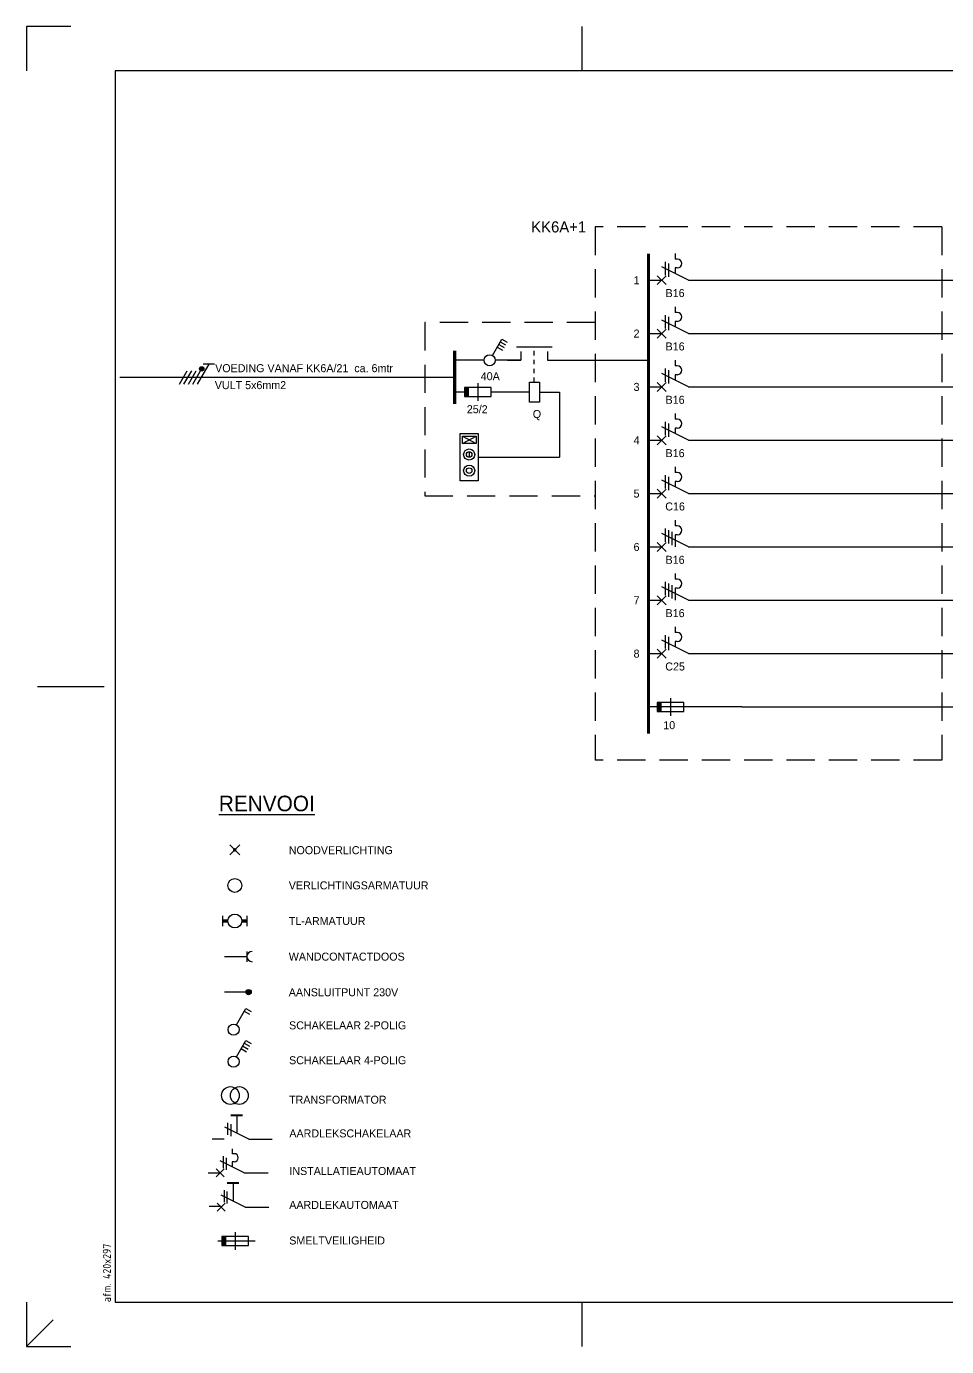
# Model space of a CAD drawing. Header units: millimetres. Extents: x 0 to 420, y 0 to 297.
# Drawn here: x 0 to 207, y 0 to 297 of the extents above; entities that cross this region are included whole.
import ezdxf
from ezdxf.enums import TextEntityAlignment as Align

# ---------------------------------------------------------------- set-up
doc = ezdxf.new("R2010")
doc.units = ezdxf.units.MM
doc.linetypes.add('HIDDEN', pattern=[9.525, 6.35, -3.175])
doc.linetypes.add('STABI11', pattern=[2, 1, -1])
doc.layers.get('0').update_dxf_attribs({"linetype": 'CONTINUOUS'})
for name, color, linetype in [('00att018', 1, 'CONTINUOUS'), ('00kad018', 1, 'CONTINUOUS'), ('00kad070', 5, 'CONTINUOUS'), ('BL$2----_KADER', 7, 'CONTINUOUS'), ('EL$1----', 3, 'CONTINUOUS'), ('EL$1----_KK6A+1', 3, 'CONTINUOUS')]:
    doc.layers.add(name, color=color, linetype=linetype)
doc.styles.add('BURO-018', font='BUROFONT', dxfattribs={"height": 1.8})
doc.styles.add('BURO-035', font='BUROFONT.shx', dxfattribs={"height": 3.5})
doc.styles.add('ISO', font='isocp.shx')

# ---------------------------------------------------------------- blocks, each defined once
blk = doc.blocks.new('a3-windesheim-hor')
at = {"layer": '00kad018', "color": 1}
for p, q in [((0, 297), (0, 287)), ((10, 297), (0, 297)), ((125, 287), (125, 297)), ((2.5, 148.5), (17.5, 148.5)), ((0, 10), (0, 0)), ((125, 0), (125, 10)), ((0, 0), (6, 6)), ((0, 0), (10, 0))]:
    blk.add_line(p, q, dxfattribs=at)
at = {"layer": '00kad070', "color": 5}
for p, q in [((20, 287), (20, 10)), ((410, 287), (20, 287)), ((20, 10), (410, 10))]:
    blk.add_line(p, q, dxfattribs=at)
at = {"layer": '00att018', "color": 1, "style": 'ISO'}
blk.add_text('afm. 420x297', height=1.8, rotation=90, dxfattribs=at).set_placement((19, 10))
blk = doc.blocks.new('RENV_DION')
at = {"layer": 'EL$1----', "linetype": 'Continuous'}
for p, q in [((485.12, 256.64), (487.32, 254.44)), ((487.32, 256.64), (485.12, 254.44)), ((483.5, 238.37), (483.5, 240.7)), ((488.94, 240.7), (488.94, 238.37)), ((488.94, 232.7), (488.94, 230.37)), ((483.89, 231.54), (488.94, 231.54)), ((489.33, 223.54), (483.89, 223.54)), ((486.57, 208.98), (488.69, 212.65)), ((487.99, 211.43), (489.2, 210.73)), ((488.34, 212.04), (489.55, 211.34)), ((488.69, 212.65), (489.9, 211.95)), ((487.64, 210.83), (488.85, 210.13)), ((489.35, 190.42), (483.95, 193.12)), ((484.62, 191.43), (484.62, 194.13)), ((485.3, 193.8), (485.3, 191.1)), ((486.65, 195.82), (486.65, 191.77)), ((485.66, 188.31), (485.66, 187.19)), ((486.11, 187.19), (485.66, 187.19)), ((488.36, 182.91), (482.96, 185.61)), ((483.63, 186.63), (483.63, 183.93)), ((484.31, 186.29), (484.31, 183.59)), ((486.11, 185.39), (485.66, 185.39)), ((485.66, 185.39), (485.66, 184.26)), ((480.26, 182.91), (482.96, 182.91)), ((482.06, 183.81), (483.86, 182.01)), ((483.86, 183.81), (482.06, 182.01)), ((488.36, 182.91), (493.76, 182.91)), ((485.84, 180.58), (485.84, 176.53)), ((484.04, 176.08), (482.24, 174.28)), ((482.24, 176.08), (484.04, 174.28)), ((488.54, 175.18), (483.14, 177.88)), ((486.31, 169.57), (486.31, 165.57)), ((482.39, 167.57), (490.81, 167.57)), ((489.31, 168.57), (483.31, 168.57)), ((483.31, 168.57), (483.31, 166.57)), ((483.31, 166.57), (489.31, 166.57)), ((489.31, 166.57), (489.31, 168.57))]:
    blk.add_line(p, q, dxfattribs=at)
at = {"layer": 'EL$1----', "color": 3, "linetype": 'Continuous'}
for p, q in [((486.57, 216.18), (488.69, 219.85)), ((488.69, 219.85), (489.9, 219.15)), ((488.34, 219.25), (489.55, 218.55))]:
    blk.add_line(p, q, dxfattribs=at)
at = {"layer": 'EL$1----'}
for p, q in [((483.86, 190.42), (481.16, 190.42)), ((489.35, 190.42), (494.66, 190.42)), ((483.9, 176.31), (483.9, 179.01)), ((484.49, 175.97), (484.49, 178.67)), ((483.14, 175.29), (480.44, 175.29)), ((488.54, 175.18), (493.85, 175.18))]:
    blk.add_line(p, q, dxfattribs=at)
at = {"layer": 'EL$1----', "linetype": 'Continuous'}
for points, const_width in [([(486.41, 255.54, 1), (486.02, 255.54, 1)], 0.389), ([(489.33, 223.83, 1), (489.33, 223.24, 1)], 0.583)]:
    blk.add_lwpolyline(points, format="xyb", close=True, dxfattribs=dict(at, const_width=const_width))
for points, const_width in [([(484.66, 239.54), (483.5, 239.54)], 0.778), ([(487.77, 239.54), (488.94, 239.54)], 0.778), ([(485.3, 195.82), (488, 195.82)], 0.45), ([(484.49, 180.58), (487.19, 180.58)], 0.45)]:
    blk.add_lwpolyline(points, dxfattribs=dict(at, const_width=const_width))
for centre, radius in [((486.22, 247.54), 1.56), ((486.22, 239.54), 1.56), ((489.33, 223.54), 0.583), ((485.95, 207.9), 1.25), ((485.24, 200.27), 2), ((487.24, 200.27), 2)]:
    blk.add_circle(centre, radius, dxfattribs=at)
at = {"layer": 'EL$1----', "color": 3, "linetype": 'Continuous'}
blk.add_circle((485.95, 215.1), 1.25, dxfattribs=at)
at = {"layer": 'EL$1----', "linetype": 'Continuous'}
for centre, radius, start, end in [((490.11, 231.54), 1.17, 90, 270), ((486.11, 186.29), 0.9, 270, 90)]:
    blk.add_arc(centre, radius, start, end, dxfattribs=at)
blk.add_solid([(483.31, 168.57), (484.31, 168.57), (483.31, 166.57), (484.31, 166.57)], dxfattribs=at)
at = {"layer": 'EL$1----', "color": 3, "style": 'BURO-035'}
blk.add_text('%%URENVOOI', height=3.5, dxfattribs=at).set_placement((482.63, 264.23))
at = {"layer": 'EL$1----', "color": 1, "style": 'BURO-018'}
for s, p in [('NOODVERLICHTING', (498.36, 255.47)), ('VERLICHTINGSARMATUUR', (498.36, 247.55)), ('TL-ARMATUUR', (498.36, 239.54)), ('WANDCONTACTDOOS', (498.36, 231.52)), ('AANSLUITPUNT 230V', (498.36, 223.5)), ('SCHAKELAAR 2-POLIG', (498.43, 216.06)), ('SCHAKELAAR 4-POLIG', (498.43, 208.21)), ('TRANSFORMATOR', (498.43, 199.33)), ('AARDLEKSCHAKELAAR', (498.49, 191.75)), ('INSTALLATIEAUTOMAAT', (498.49, 183.3)), ('AARDLEKAUTOMAAT', (498.47, 175.66)), ('SMELTVEILIGHEID', (498.47, 167.66))]:
    blk.add_text(s, height=1.8, dxfattribs=at).set_placement(p, align=Align.MIDDLE_LEFT)
blk = doc.blocks.new('HL3')
at = {"color": 0, "linetype": 'Continuous'}
for p, q in [((-3, 6.98), (-3, 4.48)), ((-3, 5.73), (1.5, 3.13)), ((1.5, 2.13), (-1.5, 3.87)), ((1.5, 1.13), (-1.5, 2.87)), ((1.5, 0.13), (-1.5, 1.87)), ((1.5, -0.87), (-1.5, 0.87))]:
    blk.add_line(p, q, dxfattribs=at)
at = {"color": 0, "linetype": 'Continuous', "const_width": 0.5}
blk.add_lwpolyline([(-1.68, 4.12, 1), (-2.18, 4.12, 1)], format="xyb", close=True, dxfattribs=at)
at = {"color": 0, "linetype": 'Continuous'}
blk.add_circle((-1.93, 4.12), 0.5, dxfattribs=at)
blk = doc.blocks.new('B3')
at = {"color": 0, "linetype": 'Continuous'}
for p, q in [((0, 9), (0, 21)), ((0, 9), (-3, 3)), ((-6, 6), (-4.75, 6)), ((-4.75, 6.5), (-4.75, 6)), ((-2.75, 6.5), (-2.75, 6)), ((-2.75, 6), (-1.5, 6)), ((-4.125, 3.75), (-1.125, 3.75)), ((-3.75, 4.5), (-0.75, 4.5)), ((-1, 4), (1, 2)), ((-1, 2), (1, 4)), ((0, 0), (0, 3))]:
    blk.add_line(p, q, dxfattribs=at)
blk.add_arc((-3.75, 6.5), 1, 0, 180, dxfattribs=at)
at = {"color": 1, "style": 'BURO-018'}
blk.add_attdef('E_VRIJ1', (-3, 12), '', height=1.8, rotation=90, dxfattribs=at)
at = {"color": 1, "linetype": 'Continuous', "style": 'BURO-018'}
blk.add_attdef('E_IIA', text='', height=1.8, rotation=90, dxfattribs=at).set_placement((2, 6), align=Align.TOP_CENTER)
blk = doc.blocks.new('m1')
at = {"color": 0, "linetype": 'Continuous'}
blk.add_line((0, 21), (0, 33), dxfattribs=at)
blk = doc.blocks.new('b1s')
at = {"color": 0, "linetype": 'Continuous'}
blk.add_line((0, 33), (0, 54), dxfattribs=at)
blk = doc.blocks.new('m1s')
at = {"color": 0, "linetype": 'Continuous'}
blk.add_line((0, 54), (0, 66), dxfattribs=at)
blk = doc.blocks.new('B5')
at = {"color": 0, "linetype": 'Continuous'}
for p, q in [((0, 9), (0, 21)), ((0, 9), (-3, 3)), ((-6, 6), (-4.75, 6)), ((-4.75, 6.5), (-4.75, 6)), ((-2.75, 6.5), (-2.75, 6)), ((-2.75, 6), (0, 6)), ((-4.125, 3.75), (-1.125, 3.75)), ((-3.75, 4.5), (-0.75, 4.5)), ((-3.375, 5.25), (-0.375, 5.25)), ((-1, 2), (1, 4)), ((-1, 4), (1, 2)), ((0, 0), (0, 3))]:
    blk.add_line(p, q, dxfattribs=at)
blk.add_arc((-3.75, 6.5), 1, 0, 180, dxfattribs=at)
at = {"color": 1, "style": 'BURO-018'}
blk.add_attdef('E_VRIJ1', (-3, 12), '', height=1.8, rotation=90, dxfattribs=at)
at = {"color": 1, "linetype": 'Continuous', "style": 'BURO-018'}
blk.add_attdef('E_IIA', text='', height=1.8, rotation=90, dxfattribs=at).set_placement((2, 6), align=Align.TOP_CENTER)
blk = doc.blocks.new('072102B')
at = {"color": 0, "linetype": 'Continuous'}
for p, q in [((1, 0), (-1, 0)), ((-1, 0), (-1, -6)), ((1, -6), (1, 0)), ((-1, -6), (1, -6))]:
    blk.add_line(p, q, dxfattribs=at)
blk.add_solid([(1, -5), (1, -6), (-1, -5), (-1, -6)], dxfattribs=at)
at = {"color": 0, "linetype": 'Continuous', "style": 'BURO-018', "flags": 1}
for tag, p in [('E_ID', (0, 0)), ('E_MATCODE', (0, -5))]:
    blk.add_attdef(tag, p, '', height=1.8, dxfattribs=at)
at = {"color": 0, "linetype": 'Continuous', "style": 'BURO-018'}
blk.add_attdef('E_KODE', text='', height=1.8, dxfattribs=at).set_placement((-3, -3), align=Align.MIDDLE_RIGHT)
blk = doc.blocks.new('0721011F')
at = {"color": 0, "linetype": 'Continuous'}
blk.add_line((-2, -3), (2, -3), dxfattribs=at)
blk = doc.blocks.new('A$C6BEE4A7F')
at = {"color": 0, "linetype": 'Continuous'}
for p, q in [((7.91, 3.75), (12.41, 3.75)), ((7.91, 1.5), (7.91, 3.75)), ((7.91, 3), (7.91, 3)), ((10.16, 3.75), (10.16, 5.25)), ((12.41, 3.75), (12.41, 1.5)), ((12.41, 1.5), (7.91, 1.5)), ((10.16, 1.5), (10.16, 0))]:
    blk.add_line(p, q, dxfattribs=at)
at = {"color": 0, "linetype": 'STABI11'}
blk.add_line((7.91, 2.62), (0, 2.62), dxfattribs=at)
blk = doc.blocks.new('M18')
at = {"color": 0, "linetype": 'Continuous'}
for p, q in [((0, 9), (0, 12)), ((-3, 2), (-3, 10)), ((-2, 9), (0, 9)), ((-2, 3), (0, 3)), ((0, 0), (0, 3))]:
    blk.add_line(p, q, dxfattribs=at)
at = {"color": 1, "style": 'BURO-018'}
blk.add_attdef('E_VRIJ1', (-6, 3), '', height=1.8, rotation=90, dxfattribs=at)
at = {"color": 1, "linetype": 'Continuous', "style": 'BURO-018'}
blk.add_attdef('E_IMS', text='', height=1.8, rotation=90, dxfattribs=at).set_placement((3, 3), align=Align.TOP_LEFT)
blk = doc.blocks.new('072102A')
at = {"color": 0, "linetype": 'Continuous'}
for p, q in [((1, 0), (-1, 0)), ((-1, 0), (-1, -6)), ((1, -6), (1, 0)), ((-1, -6), (1, -6))]:
    blk.add_line(p, q, dxfattribs=at)
blk.add_solid([(1, -5), (1, -6), (-1, -5), (-1, -6)], dxfattribs=at)
at = {"color": 0, "linetype": 'Continuous', "style": 'BURO-018', "flags": 1}
for tag, p in [('E_ID', (0, 0)), ('E_MATCODE', (0, -5))]:
    blk.add_attdef(tag, p, '', height=1.8, dxfattribs=at)
at = {"color": 0, "linetype": 'Continuous', "style": 'BURO-018'}
blk.add_attdef('E_KODE', text='', height=1.8, dxfattribs=at).set_placement((-3, -3), align=Align.MIDDLE_RIGHT)
blk = doc.blocks.new('1114A3A')
at = {"color": 0, "linetype": 'Continuous'}
for p, q in [((0.62, 1.08), (2.74, 4.75)), ((2.04, 3.54), (3.25, 2.84)), ((2.39, 4.14), (3.6, 3.44)), ((2.74, 4.75), (3.95, 4.05)), ((1.69, 2.93), (2.9, 2.23))]:
    blk.add_line(p, q, dxfattribs=at)
blk.add_circle((0, 0), 1.25, dxfattribs=at)
at = {"color": 0, "linetype": 'Continuous', "style": 'BURO-018', "flags": 1}
for tag, p in [('E_ID', (0, 0.08)), ('E_MATCODE', (0, -4.92))]:
    blk.add_attdef(tag, p, '', height=1.8, dxfattribs=at)
at = {"color": 0, "linetype": 'Continuous', "style": 'BURO-018'}
blk.add_attdef('E_IGS', text='', height=1.8, dxfattribs=at).set_placement((3, 0.08), align=Align.MIDDLE_LEFT)

msp = doc.modelspace()

# ---------------------------------------------------------------- linework, layer by layer
at = {"layer": 'EL$1----'}
for p, q in [((102.94, 221.9), (96.45, 221.9)), ((111.24, 221.9), (105.44, 221.9)), ((116.87, 214.74), (119.87, 214.74)), ((98.06, 204.8), (101.17, 203.15)), ((98.06, 203.15), (101.17, 204.8)), ((99.59, 201.31), (99.59, 200.06)), ((101.59, 200.09), (119.87, 200.09)), ((119.87, 201.29), (119.87, 200.09)), ((160.9, 143.9), (139.9, 143.9)), ((205.9, 143.9), (368.4, 143.9))]:
    msp.add_line(p, q, dxfattribs=at)
at = {"layer": 'EL$1----', "ltscale": 0.2}
for p, q in [((120.24, 221.9), (139.9, 221.9)), ((96.32, 218.03), (21.02, 218.03)), ((99.02, 214.74), (96.32, 214.74)), ((111.62, 214.74), (104.59, 214.74)), ((119.87, 214.74), (119.87, 201.29))]:
    msp.add_line(p, q, dxfattribs=at)
at = {"layer": 'EL$1----', "color": 1, "linetype": 'HIDDEN'}
msp.add_lwpolyline([(127.9, 230.42), (89.59, 230.42), (89.59, 191.42), (127.9, 191.42)], dxfattribs=at)
at = {"layer": 'EL$1----', "ltscale": 0.2, "const_width": 0.7}
msp.add_lwpolyline([(96.32, 212.03), (96.32, 224.03)], dxfattribs=at)
at = {"layer": 'EL$1----', "ltscale": 0.2}
msp.add_lwpolyline([(101.59, 205.4), (101.59, 194.79), (97.59, 194.79), (97.59, 205.4)], close=True, dxfattribs=at)
at = {"layer": 'EL$1----'}
msp.add_lwpolyline([(98.06, 204.8), (101.17, 204.8), (101.17, 203.15), (98.06, 203.15)], close=True, dxfattribs=at)
msp.add_lwpolyline([(139.9, 137.9, 0.7, 0.7, 0), (139.9, 149.9, 0.7, 0.7, 0)], format="xyseb", dxfattribs=at)
at = {"layer": 'EL$1----', "ltscale": 0.2}
for centre, radius in [((99.59, 200.69), 1.25), ((99.59, 200.69), 0.625), ((99.59, 197.07), 1.25), ((99.59, 197.07), 0.625)]:
    msp.add_circle(centre, radius, dxfattribs=at)
at = {"layer": 'EL$1----_KK6A+1', "color": 1, "linetype": 'HIDDEN'}
for p, q in [((127.9, 251.9), (127.9, 131.9)), ((205.9, 251.9), (127.9, 251.9)), ((205.9, 251.9), (205.9, 131.9)), ((205.9, 131.9), (127.9, 131.9))]:
    msp.add_line(p, q, dxfattribs=at)
at = {"layer": 'EL$1----_KK6A+1'}
for p, q in [((205.9, 239.9), (368.4, 239.9)), ((205.9, 227.9), (368.4, 227.9)), ((205.9, 215.9), (368.4, 215.9)), ((205.9, 203.9), (368.4, 203.9)), ((205.9, 191.9), (368.4, 191.9)), ((205.9, 179.9), (368.4, 179.9)), ((205.9, 167.9), (368.4, 167.9)), ((205.9, 155.9), (368.4, 155.9))]:
    msp.add_line(p, q, dxfattribs=at)
for points in [[(139.9, 233.9, 0.7, 0.7, 0), (139.9, 245.9, 0.7, 0.7, 0)], [(139.9, 221.9, 0.7, 0.7, 0), (139.9, 233.9, 0.7, 0.7, 0)], [(139.9, 209.9, 0.7, 0.7, 0), (139.9, 221.9, 0.7, 0.7, 0)], [(139.9, 197.9, 0.7, 0.7, 0), (139.9, 209.9, 0.7, 0.7, 0)], [(139.9, 185.9, 0.7, 0.7, 0), (139.9, 197.9, 0.7, 0.7, 0)], [(139.9, 173.9, 0.7, 0.7, 0), (139.9, 185.9, 0.7, 0.7, 0)], [(139.9, 161.9, 0.7, 0.7, 0), (139.9, 173.9, 0.7, 0.7, 0)], [(139.9, 149.9, 0.7, 0.7, 0), (139.9, 161.9, 0.7, 0.7, 0)]]:
    msp.add_lwpolyline(points, format="xyseb", dxfattribs=at)

# ---------------------------------------------------------------- block references
at = {"layer": 'BL$2----_KADER'}
for name, p in [('a3-windesheim-hor', (0, 0)), ('RENV_DION', (-439.35, -143.79))]:
    msp.add_blockref(name, p, dxfattribs=at)
at = {"layer": 'EL$1----'}
ref = msp.add_blockref('1114A3A', (104.19, 221.9), dxfattribs=at)
ref.add_attrib('E_IGS', '40A', dxfattribs={"layer": '0', "color": 1, "linetype": 'Continuous', "height": 1.8, "style": 'BURO-018'}).set_placement((102.19, 218.3), align=Align.MIDDLE_LEFT)
at = {"layer": 'EL$1----', "rotation": 270}
for name, p in [('M18', (108.24, 221.9)), ('0721011F', (147.9, 143.9)), ('m1', (139.9, 143.9)), ('b1s', (139.9, 143.9)), ('m1s', (139.9, 143.9))]:
    msp.add_blockref(name, p, dxfattribs=at)
at = {"layer": 'EL$1----', "ltscale": 0.2, "rotation": 270}
for name, p in [('A$C6BEE4A7F', (111.62, 224.9)), ('HL3', (35.31, 218.03)), ('0721011F', (104.56, 214.74))]:
    msp.add_blockref(name, p, dxfattribs=at)
at = {"layer": 'EL$1----', "ltscale": 0.2}
ref = msp.add_blockref('072102A', (104.56, 214.74), dxfattribs=dict(at, rotation=270))
ref.add_attrib('E_KODE', '25/2', dxfattribs={"layer": '0', "color": 1, "linetype": 'Continuous', "height": 1.8, "style": 'BURO-018'}).set_placement((103.74, 210.88), align=Align.MIDDLE_RIGHT)
at = {"layer": 'EL$1----'}
ref = msp.add_blockref('072102B', (147.9, 143.9), dxfattribs=dict(at, rotation=270))
ref.add_attrib('E_KODE', '10', dxfattribs={"layer": '0', "color": 1, "linetype": 'Continuous', "height": 1.8, "style": 'BURO-018'}).set_placement((145.92, 139.8), align=Align.MIDDLE_RIGHT)
at = {"layer": 'EL$1----_KK6A+1', "rotation": 270}
for name, p, values in [('B3', (139.9, 239.9), {'E_IIA': 'B16'}), ('B3', (139.9, 227.9), {'E_IIA': 'B16'}), ('B3', (139.9, 215.9), {'E_IIA': 'B16'}), ('B3', (139.9, 203.9), {'E_IIA': 'B16'}), ('B3', (139.9, 191.9), {'E_IIA': 'C16'}), ('B5', (139.9, 179.9), {'E_IIA': 'B16'}), ('B5', (139.9, 167.9), {'E_IIA': 'B16'}), ('B3', (139.9, 155.9), {'E_IIA': 'C25'})]:
    msp.add_blockref(name, p, dxfattribs=at).add_auto_attribs(values)
for name, p in [('m1', (139.9, 239.9)), ('b1s', (139.9, 239.9)), ('m1s', (139.9, 239.9)), ('m1', (139.9, 227.9)), ('b1s', (139.9, 227.9)), ('m1s', (139.9, 227.9)), ('m1', (139.9, 215.9)), ('b1s', (139.9, 215.9)), ('m1s', (139.9, 215.9)), ('m1', (139.9, 203.9)), ('b1s', (139.9, 203.9)), ('m1s', (139.9, 203.9)), ('m1', (139.9, 191.9)), ('b1s', (139.9, 191.9)), ('m1s', (139.9, 191.9)), ('m1', (139.9, 179.9)), ('b1s', (139.9, 179.9)), ('m1s', (139.9, 179.9)), ('m1', (139.9, 167.9)), ('b1s', (139.9, 167.9)), ('m1s', (139.9, 167.9)), ('m1', (139.9, 155.9)), ('b1s', (139.9, 155.9)), ('m1s', (139.9, 155.9))]:
    msp.add_blockref(name, p, dxfattribs=at)

# ---------------------------------------------------------------- texts
at = {"layer": 'EL$1----', "color": 1, "linetype": 'Continuous', "ltscale": 0.2, "style": 'BURO-018'}
msp.add_text('VOEDING VANAF KK6A/21  ca. 6mtr', height=1.8, dxfattribs=at).set_placement((42.45, 219.21))
msp.add_text('VULT 5x6mm2', height=1.8, dxfattribs=at).set_placement((42.37, 217.2), align=Align.TOP_LEFT)
at = {"layer": 'EL$1----', "color": 1, "style": 'BURO-018'}
msp.add_text('Q', height=1.8, dxfattribs=at).set_placement((113.9, 208.9))
at = {"layer": 'EL$1----_KK6A+1', "color": 2, "style": 'BURO-018'}
msp.add_text('KK6A+1', height=2.5, dxfattribs=at).set_placement((125.9, 251.9), align=Align.MIDDLE_RIGHT)
at = {"layer": 'EL$1----_KK6A+1', "color": 1, "style": 'BURO-018'}
for s, p in [('1', (137.9, 239.9)), ('2', (137.9, 227.9)), ('3', (137.9, 215.9)), ('4', (137.9, 203.9)), ('5', (137.9, 191.9)), ('6', (137.9, 179.9)), ('7', (137.9, 167.9)), ('8', (137.9, 155.9))]:
    msp.add_text(s, height=1.8, dxfattribs=at).set_placement(p, align=Align.MIDDLE_RIGHT)

doc.saveas('drawing.dxf')
